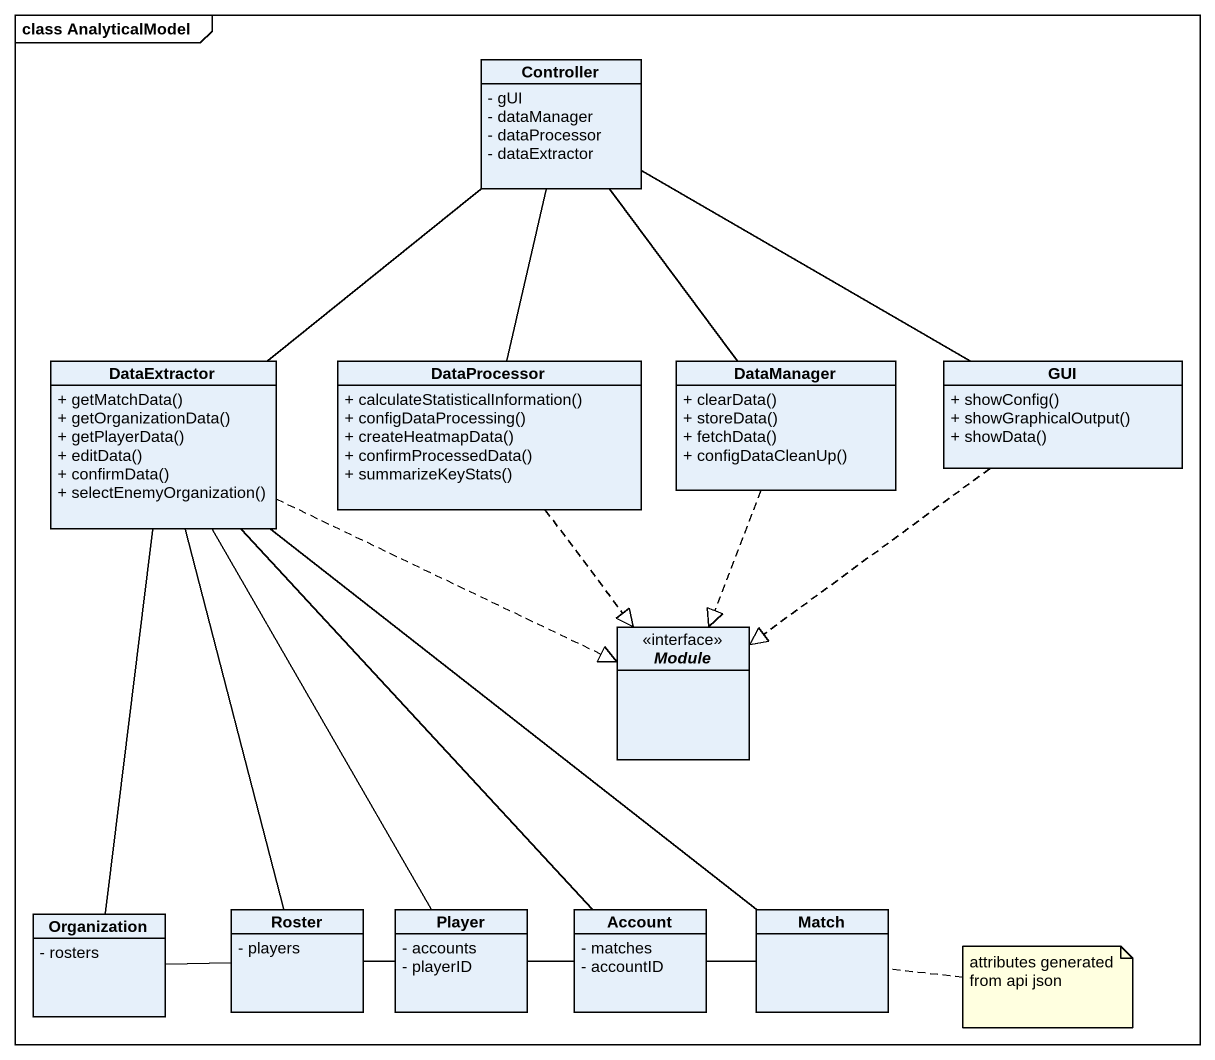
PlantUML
@startuml
mainframe class AnalyticalModel
hide circle
hide empty members
skinparam classAttributeIconSize 0
class Controller {
  - gUI
  - dataManager
  - dataProcessor
  - dataExtractor
}
class DataExtractor {
  + getMatchData()
  + getOrganizationData()
  + getPlayerData()
  + editData()
  + confirmData()
  + selectEnemyOrganization()
}
class DataProcessor {
  + calculateStatisticalInformation()
  + configDataProcessing()
  + createHeatmapData()
  + confirmProcessedData()
  + summarizeKeyStats()
}
class DataManager {
  + clearData()
  + storeData()
  + fetchData()
  + configDataCleanUp()
}
class GUI {
  + showConfig()
  + showGraphicalOutput()
  + showData()
}
interface Module
class Roster {
  - players
}
class Player {
  - accounts
  - playerID
}
class Account {
  - matches
  - accountID
}
class Match
class Organization {
  - rosters
}
Controller -- DataExtractor
Controller -- DataProcessor
Controller -- DataManager
Controller -right- GUI
DataExtractor .right.|> Module
DataExtractor -- Roster
DataExtractor -- Player
DataExtractor -- Account
DataExtractor -- Match
DataExtractor -- Organization
DataProcessor ..|> Module
DataManager ..|> Module
GUI ..|> Module
Player -left- Roster
Account -left- Player
Account -right- Match
Organization -right- Roster
note right of Match : attributes generated from api json
@enduml
